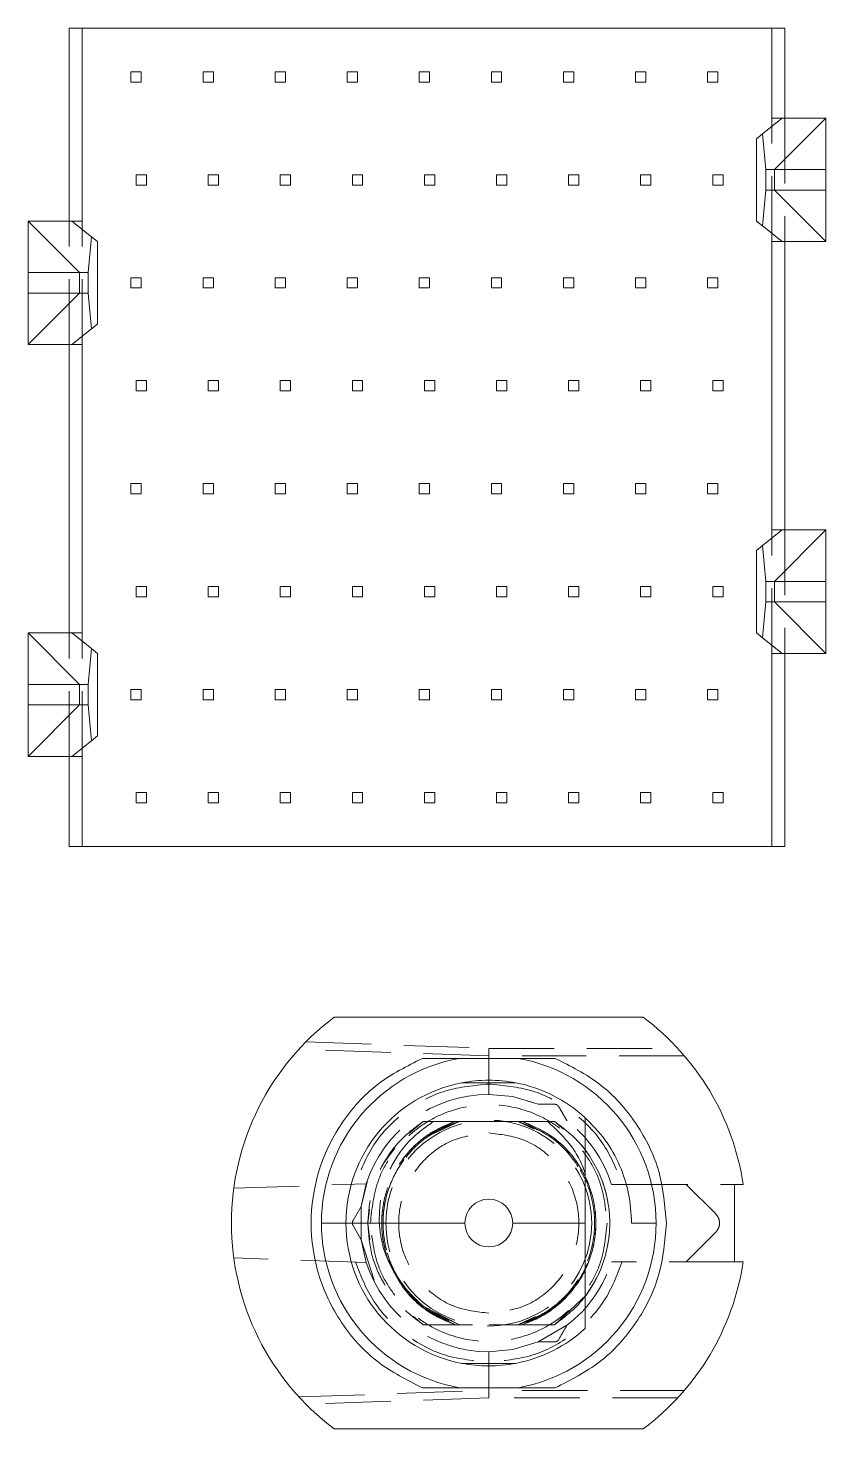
# Model space of a CAD drawing. Header units: millimetres. Extents: x -17 to 589, y 5 to 415.
# Drawn here: x 441.21 to 456.71, y 185.38 to 212.59 of the extents above; entities that cross this region are included whole.
import ezdxf

# ---------------------------------------------------------------- set-up
doc = ezdxf.new("R2010")
doc.units = ezdxf.units.MM
doc.linetypes.add('HIDDEN', pattern=[1.905, 1.27, -0.635])

msp = doc.modelspace()

# ---------------------------------------------------------------- linework, layer by layer
at = {"color": 7, "linetype": 'Continuous', "lineweight": 15}
for p, q in [((442.0069, 212.5939), (442.0069, 208.8439)), ((442.2569, 212.5939), (442.0069, 212.5939)), ((442.2569, 212.5939), (442.2569, 208.8439)), ((455.6569, 212.5939), (442.2569, 212.5939)), ((455.6569, 210.8439), (455.6569, 212.5939)), ((455.9069, 212.5939), (455.6569, 212.5939)), ((455.9069, 212.5939), (455.9069, 210.8439)), ((455.8569, 210.8439), (455.4761, 210.5392)), ((455.6569, 210.8439), (455.8569, 210.8439)), ((456.7069, 210.8439), (455.7069, 209.8439)), ((455.8569, 210.8439), (456.7069, 210.8439)), ((456.7069, 210.8439), (456.7069, 209.8439)), ((455.3569, 210.4439), (455.4761, 210.5392)), ((455.3569, 208.8439), (455.3569, 210.4439)), ((455.4761, 210.5392), (455.5369, 209.8439)), ((455.5369, 209.8439), (455.5369, 209.4439)), ((455.7069, 209.8439), (455.5369, 209.8439)), ((455.7069, 209.4439), (455.7069, 209.8439)), ((456.7069, 209.8439), (455.7069, 209.8439)), ((456.7069, 209.8439), (456.7069, 209.4439)), ((455.5369, 209.4439), (455.4761, 208.7486)), ((455.5369, 209.4439), (455.7069, 209.4439)), ((455.7069, 209.4439), (456.7069, 208.4439)), ((455.7069, 209.4439), (456.7069, 209.4439)), ((456.7069, 209.4439), (456.7069, 208.4439)), ((442.2069, 207.8439), (441.2069, 208.8439)), ((441.2069, 207.8439), (441.2069, 208.8439)), ((441.2069, 208.8439), (442.0569, 208.8439)), ((442.4378, 208.5392), (442.0569, 208.8439)), ((442.0569, 208.8439), (442.2569, 208.8439)), ((455.4761, 208.7486), (455.3569, 208.8439)), ((455.4761, 208.7486), (455.8569, 208.4439)), ((442.3769, 207.8439), (442.4378, 208.5392)), ((442.4378, 208.5392), (442.5569, 208.4439)), ((442.5569, 208.4439), (442.5569, 206.8439)), ((455.6569, 202.8439), (455.6569, 208.4439)), ((455.8569, 208.4439), (455.6569, 208.4439)), ((456.7069, 208.4439), (455.8569, 208.4439)), ((455.9069, 208.4439), (455.9069, 202.8439)), ((441.2069, 207.4439), (441.2069, 207.8439)), ((442.2069, 207.8439), (441.2069, 207.8439)), ((442.2069, 207.8439), (442.2069, 207.4439)), ((442.3769, 207.8439), (442.2069, 207.8439)), ((442.3769, 207.4439), (442.3769, 207.8439)), ((441.2069, 206.4439), (441.2069, 207.4439)), ((441.2069, 206.4439), (442.2069, 207.4439)), ((441.2069, 207.4439), (442.2069, 207.4439)), ((442.2069, 207.4439), (442.3769, 207.4439)), ((442.4378, 206.7486), (442.3769, 207.4439)), ((442.5569, 206.8439), (442.4378, 206.7486)), ((442.4378, 206.7486), (442.0569, 206.4439)), ((442.0569, 206.4439), (441.2069, 206.4439)), ((442.0069, 200.8439), (442.0069, 206.4439)), ((442.2569, 206.4439), (442.0569, 206.4439)), ((442.2569, 206.4439), (442.2569, 200.8439)), ((455.8569, 202.8439), (455.4761, 202.5392)), ((455.6569, 202.8439), (455.8569, 202.8439)), ((456.7069, 202.8439), (455.7069, 201.8439)), ((455.8569, 202.8439), (456.7069, 202.8439)), ((456.7069, 202.8439), (456.7069, 201.8439)), ((455.3569, 202.4439), (455.4761, 202.5392)), ((455.4761, 202.5392), (455.5369, 201.8439)), ((455.3569, 200.8439), (455.3569, 202.4439)), ((455.5369, 201.8439), (455.5369, 201.4439)), ((455.7069, 201.8439), (455.5369, 201.8439)), ((455.7069, 201.4439), (455.7069, 201.8439)), ((456.7069, 201.8439), (455.7069, 201.8439)), ((456.7069, 201.8439), (456.7069, 201.4439)), ((455.5369, 201.4439), (455.4761, 200.7486)), ((455.5369, 201.4439), (455.7069, 201.4439)), ((455.7069, 201.4439), (456.7069, 201.4439)), ((455.7069, 201.4439), (456.7069, 200.4439)), ((456.7069, 201.4439), (456.7069, 200.4439)), ((441.2069, 200.8439), (442.0569, 200.8439)), ((442.2069, 199.8439), (441.2069, 200.8439)), ((441.2069, 199.8439), (441.2069, 200.8439)), ((442.0569, 200.8439), (442.4378, 200.5392)), ((442.0569, 200.8439), (442.2569, 200.8439)), ((455.4761, 200.7486), (455.3569, 200.8439)), ((455.8569, 200.4439), (455.4761, 200.7486)), ((442.3769, 199.8439), (442.4378, 200.5392)), ((442.4378, 200.5392), (442.5569, 200.4439)), ((442.5569, 200.4439), (442.5569, 198.8439)), ((455.6569, 196.6939), (455.6569, 200.4439)), ((455.8569, 200.4439), (455.6569, 200.4439)), ((456.7069, 200.4439), (455.8569, 200.4439)), ((455.9069, 200.4439), (455.9069, 196.6939)), ((441.2069, 199.4439), (441.2069, 199.8439)), ((442.2069, 199.8439), (441.2069, 199.8439)), ((442.3769, 199.8439), (442.2069, 199.8439)), ((442.2069, 199.8439), (442.2069, 199.4439)), ((442.3769, 199.4439), (442.3769, 199.8439)), ((441.2069, 198.4439), (442.2069, 199.4439)), ((441.2069, 199.4439), (442.2069, 199.4439)), ((441.2069, 198.4439), (441.2069, 199.4439)), ((442.2069, 199.4439), (442.3769, 199.4439)), ((442.4378, 198.7486), (442.3769, 199.4439)), ((442.0569, 198.4439), (442.4378, 198.7486)), ((442.5569, 198.8439), (442.4378, 198.7486)), ((442.0569, 198.4439), (441.2069, 198.4439)), ((442.0069, 196.6939), (442.0069, 198.4439)), ((442.2569, 198.4439), (442.0569, 198.4439)), ((442.2569, 198.4439), (442.2569, 196.6939)), ((442.0069, 196.6939), (442.2569, 196.6939)), ((442.2569, 196.6939), (455.6569, 196.6939)), ((455.9069, 196.6939), (455.6569, 196.6939)), ((453.1569, 193.3789), (447.1569, 193.3789)), ((455.1004, 190.1289), (454.9319, 190.1289)), ((454.9319, 188.6289), (454.9319, 190.1289)), ((447.3819, 189.3789), (446.9069, 189.3789)), ((447.3819, 189.3789), (449.6922, 189.3789)), ((450.6217, 189.3789), (452.0319, 189.3789)), ((453.4069, 189.3789), (452.9319, 189.3789)), ((455.1004, 188.6289), (454.9319, 188.6289)), ((447.1569, 185.3789), (453.1569, 185.3789))]:
    msp.add_line(p, q, dxfattribs=at)
at = {"color": 7, "linetype": 'HIDDEN', "lineweight": 0}
for p, q in [((443.2069, 211.7439), (443.4069, 211.7439)), ((443.2069, 211.7439), (443.2069, 211.5439)), ((443.4069, 211.7439), (443.4069, 211.5439)), ((444.6069, 211.7439), (444.8069, 211.7439)), ((444.6069, 211.7439), (444.6069, 211.5439)), ((444.8069, 211.7439), (444.8069, 211.5439)), ((446.0069, 211.7439), (446.2069, 211.7439)), ((446.0069, 211.7439), (446.0069, 211.5439)), ((446.2069, 211.7439), (446.2069, 211.5439)), ((447.4069, 211.7439), (447.6069, 211.7439)), ((447.4069, 211.7439), (447.4069, 211.5439)), ((447.6069, 211.7439), (447.6069, 211.5439)), ((448.8069, 211.7439), (449.0069, 211.7439)), ((448.8069, 211.7439), (448.8069, 211.5439)), ((449.0069, 211.7439), (449.0069, 211.5439)), ((450.2069, 211.7439), (450.4069, 211.7439)), ((450.2069, 211.7439), (450.2069, 211.5439)), ((450.4069, 211.7439), (450.4069, 211.5439)), ((451.6069, 211.7439), (451.8069, 211.7439)), ((451.6069, 211.7439), (451.6069, 211.5439)), ((451.8069, 211.7439), (451.8069, 211.5439)), ((453.0069, 211.7439), (453.2069, 211.7439)), ((453.0069, 211.7439), (453.0069, 211.5439)), ((453.2069, 211.7439), (453.2069, 211.5439)), ((454.4069, 211.7439), (454.6069, 211.7439)), ((454.4069, 211.7439), (454.4069, 211.5439)), ((454.6069, 211.7439), (454.6069, 211.5439)), ((443.4069, 211.5439), (443.2069, 211.5439)), ((444.8069, 211.5439), (444.6069, 211.5439)), ((446.2069, 211.5439), (446.0069, 211.5439)), ((447.6069, 211.5439), (447.4069, 211.5439)), ((449.0069, 211.5439), (448.8069, 211.5439)), ((450.4069, 211.5439), (450.2069, 211.5439)), ((451.8069, 211.5439), (451.6069, 211.5439)), ((453.2069, 211.5439), (453.0069, 211.5439)), ((454.6069, 211.5439), (454.4069, 211.5439)), ((455.6569, 208.4439), (455.6569, 210.8439)), ((455.9069, 210.8439), (455.9069, 208.4439)), ((443.3069, 209.5439), (443.3069, 209.7439)), ((443.3069, 209.7439), (443.5069, 209.7439)), ((443.5069, 209.7439), (443.5069, 209.5439)), ((444.7069, 209.5439), (444.7069, 209.7439)), ((444.7069, 209.7439), (444.9069, 209.7439)), ((444.9069, 209.7439), (444.9069, 209.5439)), ((446.1069, 209.7439), (446.3069, 209.7439)), ((446.1069, 209.5439), (446.1069, 209.7439)), ((446.3069, 209.7439), (446.3069, 209.5439)), ((447.5069, 209.7439), (447.7069, 209.7439)), ((447.5069, 209.5439), (447.5069, 209.7439)), ((447.7069, 209.7439), (447.7069, 209.5439)), ((448.9069, 209.7439), (449.1069, 209.7439)), ((448.9069, 209.5439), (448.9069, 209.7439)), ((449.1069, 209.7439), (449.1069, 209.5439)), ((450.3069, 209.7439), (450.5069, 209.7439)), ((450.3069, 209.5439), (450.3069, 209.7439)), ((450.5069, 209.7439), (450.5069, 209.5439)), ((451.7069, 209.7439), (451.9069, 209.7439)), ((451.7069, 209.5439), (451.7069, 209.7439)), ((451.9069, 209.7439), (451.9069, 209.5439)), ((453.1069, 209.5439), (453.1069, 209.7439)), ((453.1069, 209.7439), (453.3069, 209.7439)), ((453.3069, 209.7439), (453.3069, 209.5439)), ((454.5069, 209.5439), (454.5069, 209.7439)), ((454.5069, 209.7439), (454.7069, 209.7439)), ((454.7069, 209.7439), (454.7069, 209.5439)), ((443.3069, 209.5439), (443.5069, 209.5439)), ((444.7069, 209.5439), (444.9069, 209.5439)), ((446.1069, 209.5439), (446.3069, 209.5439)), ((447.5069, 209.5439), (447.7069, 209.5439)), ((448.9069, 209.5439), (449.1069, 209.5439)), ((450.3069, 209.5439), (450.5069, 209.5439)), ((451.7069, 209.5439), (451.9069, 209.5439)), ((453.1069, 209.5439), (453.3069, 209.5439)), ((454.5069, 209.5439), (454.7069, 209.5439)), ((442.0069, 206.4439), (442.0069, 208.8439)), ((442.2569, 206.4439), (442.2569, 208.8439)), ((443.2069, 207.7439), (443.4069, 207.7439)), ((443.2069, 207.7439), (443.2069, 207.5439)), ((443.4069, 207.7439), (443.4069, 207.5439)), ((444.6069, 207.7439), (444.6069, 207.5439)), ((444.6069, 207.7439), (444.8069, 207.7439)), ((444.8069, 207.7439), (444.8069, 207.5439)), ((446.0069, 207.7439), (446.0069, 207.5439)), ((446.0069, 207.7439), (446.2069, 207.7439)), ((446.2069, 207.7439), (446.2069, 207.5439)), ((447.4069, 207.7439), (447.6069, 207.7439)), ((447.4069, 207.7439), (447.4069, 207.5439)), ((447.6069, 207.7439), (447.6069, 207.5439)), ((448.8069, 207.7439), (448.8069, 207.5439)), ((448.8069, 207.7439), (449.0069, 207.7439)), ((449.0069, 207.7439), (449.0069, 207.5439)), ((450.2069, 207.7439), (450.2069, 207.5439)), ((450.2069, 207.7439), (450.4069, 207.7439)), ((450.4069, 207.7439), (450.4069, 207.5439)), ((451.6069, 207.7439), (451.6069, 207.5439)), ((451.6069, 207.7439), (451.8069, 207.7439)), ((451.8069, 207.7439), (451.8069, 207.5439)), ((453.0069, 207.7439), (453.2069, 207.7439)), ((453.0069, 207.7439), (453.0069, 207.5439)), ((453.2069, 207.7439), (453.2069, 207.5439)), ((454.4069, 207.7439), (454.6069, 207.7439)), ((454.4069, 207.7439), (454.4069, 207.5439)), ((454.6069, 207.7439), (454.6069, 207.5439)), ((443.4069, 207.5439), (443.2069, 207.5439)), ((444.8069, 207.5439), (444.6069, 207.5439)), ((446.2069, 207.5439), (446.0069, 207.5439)), ((447.6069, 207.5439), (447.4069, 207.5439)), ((449.0069, 207.5439), (448.8069, 207.5439)), ((450.4069, 207.5439), (450.2069, 207.5439)), ((451.8069, 207.5439), (451.6069, 207.5439)), ((453.2069, 207.5439), (453.0069, 207.5439)), ((454.6069, 207.5439), (454.4069, 207.5439)), ((443.3069, 205.5439), (443.3069, 205.7439)), ((443.3069, 205.7439), (443.5069, 205.7439)), ((443.3069, 205.5439), (443.5069, 205.5439)), ((443.5069, 205.7439), (443.5069, 205.5439)), ((444.7069, 205.5439), (444.7069, 205.7439)), ((444.7069, 205.7439), (444.9069, 205.7439)), ((444.7069, 205.5439), (444.9069, 205.5439)), ((444.9069, 205.7439), (444.9069, 205.5439)), ((446.1069, 205.5439), (446.1069, 205.7439)), ((446.1069, 205.7439), (446.3069, 205.7439)), ((446.1069, 205.5439), (446.3069, 205.5439)), ((446.3069, 205.7439), (446.3069, 205.5439)), ((447.5069, 205.5439), (447.5069, 205.7439)), ((447.5069, 205.7439), (447.7069, 205.7439)), ((447.5069, 205.5439), (447.7069, 205.5439)), ((447.7069, 205.7439), (447.7069, 205.5439)), ((448.9069, 205.5439), (448.9069, 205.7439)), ((448.9069, 205.7439), (449.1069, 205.7439)), ((448.9069, 205.5439), (449.1069, 205.5439)), ((449.1069, 205.7439), (449.1069, 205.5439)), ((450.3069, 205.7439), (450.5069, 205.7439)), ((450.3069, 205.5439), (450.3069, 205.7439)), ((450.3069, 205.5439), (450.5069, 205.5439)), ((450.5069, 205.7439), (450.5069, 205.5439)), ((451.7069, 205.7439), (451.9069, 205.7439)), ((451.7069, 205.5439), (451.7069, 205.7439)), ((451.7069, 205.5439), (451.9069, 205.5439)), ((451.9069, 205.7439), (451.9069, 205.5439)), ((453.1069, 205.7439), (453.3069, 205.7439)), ((453.1069, 205.5439), (453.1069, 205.7439)), ((453.1069, 205.5439), (453.3069, 205.5439)), ((453.3069, 205.7439), (453.3069, 205.5439)), ((454.5069, 205.5439), (454.5069, 205.7439)), ((454.5069, 205.7439), (454.7069, 205.7439)), ((454.5069, 205.5439), (454.7069, 205.5439)), ((454.7069, 205.7439), (454.7069, 205.5439)), ((443.2069, 203.7439), (443.4069, 203.7439)), ((443.2069, 203.7439), (443.2069, 203.5439)), ((443.4069, 203.7439), (443.4069, 203.5439)), ((444.6069, 203.7439), (444.8069, 203.7439)), ((444.6069, 203.7439), (444.6069, 203.5439)), ((444.8069, 203.7439), (444.8069, 203.5439)), ((446.0069, 203.7439), (446.2069, 203.7439)), ((446.0069, 203.7439), (446.0069, 203.5439)), ((446.2069, 203.7439), (446.2069, 203.5439)), ((447.4069, 203.7439), (447.4069, 203.5439)), ((447.4069, 203.7439), (447.6069, 203.7439)), ((447.6069, 203.7439), (447.6069, 203.5439)), ((448.8069, 203.7439), (448.8069, 203.5439)), ((448.8069, 203.7439), (449.0069, 203.7439)), ((449.0069, 203.7439), (449.0069, 203.5439)), ((450.2069, 203.7439), (450.2069, 203.5439)), ((450.2069, 203.7439), (450.4069, 203.7439)), ((450.4069, 203.7439), (450.4069, 203.5439)), ((451.6069, 203.7439), (451.8069, 203.7439)), ((451.6069, 203.7439), (451.6069, 203.5439)), ((451.8069, 203.7439), (451.8069, 203.5439)), ((453.0069, 203.7439), (453.0069, 203.5439)), ((453.0069, 203.7439), (453.2069, 203.7439)), ((453.2069, 203.7439), (453.2069, 203.5439)), ((454.4069, 203.7439), (454.4069, 203.5439)), ((454.4069, 203.7439), (454.6069, 203.7439)), ((454.6069, 203.7439), (454.6069, 203.5439)), ((443.4069, 203.5439), (443.2069, 203.5439)), ((444.8069, 203.5439), (444.6069, 203.5439)), ((446.2069, 203.5439), (446.0069, 203.5439)), ((447.6069, 203.5439), (447.4069, 203.5439)), ((449.0069, 203.5439), (448.8069, 203.5439)), ((450.4069, 203.5439), (450.2069, 203.5439)), ((451.8069, 203.5439), (451.6069, 203.5439)), ((453.2069, 203.5439), (453.0069, 203.5439)), ((454.6069, 203.5439), (454.4069, 203.5439)), ((455.6569, 200.4439), (455.6569, 202.8439)), ((455.9069, 202.8439), (455.9069, 200.4439)), ((443.3069, 201.5439), (443.3069, 201.7439)), ((443.3069, 201.7439), (443.5069, 201.7439)), ((443.5069, 201.7439), (443.5069, 201.5439)), ((444.7069, 201.5439), (444.7069, 201.7439)), ((444.7069, 201.7439), (444.9069, 201.7439)), ((444.9069, 201.7439), (444.9069, 201.5439)), ((446.1069, 201.7439), (446.3069, 201.7439)), ((446.1069, 201.5439), (446.1069, 201.7439)), ((446.3069, 201.7439), (446.3069, 201.5439)), ((447.5069, 201.7439), (447.7069, 201.7439)), ((447.5069, 201.5439), (447.5069, 201.7439)), ((447.7069, 201.7439), (447.7069, 201.5439)), ((448.9069, 201.5439), (448.9069, 201.7439)), ((448.9069, 201.7439), (449.1069, 201.7439)), ((449.1069, 201.7439), (449.1069, 201.5439)), ((450.3069, 201.7439), (450.5069, 201.7439)), ((450.3069, 201.5439), (450.3069, 201.7439)), ((450.5069, 201.7439), (450.5069, 201.5439)), ((451.7069, 201.7439), (451.9069, 201.7439)), ((451.7069, 201.5439), (451.7069, 201.7439)), ((451.9069, 201.7439), (451.9069, 201.5439)), ((453.1069, 201.7439), (453.3069, 201.7439)), ((453.1069, 201.5439), (453.1069, 201.7439)), ((453.3069, 201.7439), (453.3069, 201.5439)), ((454.5069, 201.7439), (454.7069, 201.7439)), ((454.5069, 201.5439), (454.5069, 201.7439)), ((454.7069, 201.7439), (454.7069, 201.5439)), ((443.3069, 201.5439), (443.5069, 201.5439)), ((444.7069, 201.5439), (444.9069, 201.5439)), ((446.1069, 201.5439), (446.3069, 201.5439)), ((447.5069, 201.5439), (447.7069, 201.5439)), ((448.9069, 201.5439), (449.1069, 201.5439)), ((450.3069, 201.5439), (450.5069, 201.5439)), ((451.7069, 201.5439), (451.9069, 201.5439)), ((453.1069, 201.5439), (453.3069, 201.5439)), ((454.5069, 201.5439), (454.7069, 201.5439)), ((442.0069, 198.4439), (442.0069, 200.8439)), ((442.2569, 198.4439), (442.2569, 200.8439)), ((443.2069, 199.7439), (443.2069, 199.5439)), ((443.2069, 199.7439), (443.4069, 199.7439)), ((443.4069, 199.5439), (443.2069, 199.5439)), ((443.4069, 199.7439), (443.4069, 199.5439)), ((444.6069, 199.7439), (444.8069, 199.7439)), ((444.6069, 199.7439), (444.6069, 199.5439)), ((444.8069, 199.5439), (444.6069, 199.5439)), ((444.8069, 199.7439), (444.8069, 199.5439)), ((446.0069, 199.7439), (446.2069, 199.7439)), ((446.0069, 199.7439), (446.0069, 199.5439)), ((446.2069, 199.5439), (446.0069, 199.5439)), ((446.2069, 199.7439), (446.2069, 199.5439)), ((447.4069, 199.7439), (447.6069, 199.7439)), ((447.4069, 199.7439), (447.4069, 199.5439)), ((447.6069, 199.5439), (447.4069, 199.5439)), ((447.6069, 199.7439), (447.6069, 199.5439)), ((448.8069, 199.7439), (449.0069, 199.7439)), ((448.8069, 199.7439), (448.8069, 199.5439)), ((449.0069, 199.5439), (448.8069, 199.5439)), ((449.0069, 199.7439), (449.0069, 199.5439)), ((450.2069, 199.7439), (450.4069, 199.7439)), ((450.2069, 199.7439), (450.2069, 199.5439)), ((450.4069, 199.5439), (450.2069, 199.5439)), ((450.4069, 199.7439), (450.4069, 199.5439)), ((451.6069, 199.7439), (451.8069, 199.7439)), ((451.6069, 199.7439), (451.6069, 199.5439)), ((451.8069, 199.5439), (451.6069, 199.5439)), ((451.8069, 199.7439), (451.8069, 199.5439)), ((453.0069, 199.7439), (453.2069, 199.7439)), ((453.0069, 199.7439), (453.0069, 199.5439)), ((453.2069, 199.5439), (453.0069, 199.5439)), ((453.2069, 199.7439), (453.2069, 199.5439)), ((454.4069, 199.7439), (454.6069, 199.7439)), ((454.4069, 199.7439), (454.4069, 199.5439)), ((454.6069, 199.5439), (454.4069, 199.5439)), ((454.6069, 199.7439), (454.6069, 199.5439)), ((443.3069, 197.7439), (443.5069, 197.7439)), ((443.3069, 197.5439), (443.3069, 197.7439)), ((443.5069, 197.7439), (443.5069, 197.5439)), ((444.7069, 197.7439), (444.9069, 197.7439)), ((444.7069, 197.5439), (444.7069, 197.7439)), ((444.9069, 197.7439), (444.9069, 197.5439)), ((446.1069, 197.7439), (446.3069, 197.7439)), ((446.1069, 197.5439), (446.1069, 197.7439)), ((446.3069, 197.7439), (446.3069, 197.5439)), ((447.5069, 197.7439), (447.7069, 197.7439)), ((447.5069, 197.5439), (447.5069, 197.7439)), ((447.7069, 197.7439), (447.7069, 197.5439)), ((448.9069, 197.7439), (449.1069, 197.7439)), ((448.9069, 197.5439), (448.9069, 197.7439)), ((449.1069, 197.7439), (449.1069, 197.5439)), ((450.3069, 197.7439), (450.5069, 197.7439)), ((450.3069, 197.5439), (450.3069, 197.7439)), ((450.5069, 197.7439), (450.5069, 197.5439)), ((451.7069, 197.7439), (451.9069, 197.7439)), ((451.7069, 197.5439), (451.7069, 197.7439)), ((451.9069, 197.7439), (451.9069, 197.5439)), ((453.1069, 197.5439), (453.1069, 197.7439)), ((453.1069, 197.7439), (453.3069, 197.7439)), ((453.3069, 197.7439), (453.3069, 197.5439)), ((454.5069, 197.7439), (454.7069, 197.7439)), ((454.5069, 197.5439), (454.5069, 197.7439)), ((454.7069, 197.7439), (454.7069, 197.5439)), ((443.3069, 197.5439), (443.5069, 197.5439)), ((444.7069, 197.5439), (444.9069, 197.5439)), ((446.1069, 197.5439), (446.3069, 197.5439)), ((447.5069, 197.5439), (447.7069, 197.5439)), ((448.9069, 197.5439), (449.1069, 197.5439)), ((450.3069, 197.5439), (450.5069, 197.5439)), ((451.7069, 197.5439), (451.9069, 197.5439)), ((453.1069, 197.5439), (453.3069, 197.5439)), ((454.5069, 197.5439), (454.7069, 197.5439)), ((450.1569, 192.6289), (446.4712, 192.7576)), ((446.6044, 192.8974), (450.1569, 192.7733)), ((450.1569, 192.6289), (450.1569, 192.7732)), ((450.1569, 192.7732), (453.8282, 192.7732)), ((450.1569, 192.6289), (450.1569, 192.0789)), ((453.9566, 192.6289), (450.8072, 192.6289)), ((450.1569, 191.8789), (450.1569, 192.0789)), ((451.1168, 191.6873), (450.9146, 191.7453)), ((451.1168, 191.6873), (451.4319, 191.6873)), ((448.8834, 191.3539), (448.6099, 191.1247)), ((449.506, 191.3539), (448.8834, 191.3539)), ((449.506, 191.3539), (448.9937, 191.0905)), ((449.0344, 191.0915), (449.5909, 191.3539)), ((449.5909, 191.3539), (449.0344, 191.0915)), ((449.0344, 191.0915), (449.5909, 191.3538)), ((449.5909, 191.3538), (449.0344, 191.0915)), ((449.8417, 191.3539), (449.0843, 191.3539)), ((449.0843, 191.3539), (449.506, 191.3539)), ((450.4722, 191.3539), (449.8417, 191.3539)), ((451.4305, 191.3539), (450.4722, 191.3539)), ((450.7229, 191.3539), (451.0402, 191.2043)), ((451.0359, 191.2064), (450.7229, 191.3539)), ((451.1578, 191.3539), (450.8078, 191.3539)), ((450.8078, 191.3539), (451.1578, 191.3539)), ((451.1227, 191.192), (450.8078, 191.3539)), ((451.6087, 191.2045), (451.4305, 191.3539)), ((448.3324, 190.8355), (448.1218, 190.5539)), ((445.2027, 190.0539), (447.7768, 190.1438)), ((447.797, 190.1797), (447.6779, 189.7018)), ((447.6779, 189.7018), (447.7768, 190.1438)), ((452.7507, 190.1289), (454.9319, 190.1289)), ((453.9918, 190.1289), (454.565, 189.5557)), ((447.5203, 189.4289), (447.6779, 189.7018)), ((447.6779, 189.7018), (447.6779, 189.056)), ((447.8402, 189.6438), (447.8069, 189.3789)), ((447.6779, 189.056), (447.5203, 189.3289)), ((447.8069, 189.3789), (447.8475, 189.0552)), ((447.8069, 189.3789), (447.8458, 189.0686)), ((454.565, 189.2021), (453.9918, 188.6289)), ((447.7768, 188.614), (447.6779, 189.056)), ((447.6779, 189.056), (447.9296, 188.2691)), ((447.7768, 188.614), (445.2027, 188.7039)), ((454.9319, 188.6289), (452.7507, 188.6289)), ((452.0461, 187.9813), (451.4305, 187.4039)), ((448.686, 187.5693), (448.8834, 187.4039)), ((448.7441, 187.5206), (448.8834, 187.4039)), ((449.5909, 187.4039), (448.8854, 187.7651)), ((448.992, 187.6682), (449.506, 187.4039)), ((449.506, 187.4039), (448.992, 187.6682)), ((449.5909, 187.4039), (449.0588, 187.6548)), ((449.0588, 187.6548), (449.5909, 187.4039)), ((449.5909, 187.4039), (449.0589, 187.6548)), ((449.0589, 187.6548), (449.5909, 187.4039)), ((449.0591, 187.6337), (449.506, 187.4039)), ((449.506, 187.4039), (449.0591, 187.6337)), ((449.5909, 187.4039), (449.121, 187.6255)), ((449.1211, 187.6254), (449.5909, 187.4039)), ((451.0619, 187.5637), (450.7229, 187.4039)), ((450.7229, 187.4039), (451.0619, 187.5637)), ((451.3796, 187.6979), (450.8078, 187.4039)), ((451.3795, 187.6978), (450.8078, 187.4039)), ((450.8078, 187.4039), (451.0489, 187.5278)), ((451.4305, 187.4039), (451.6665, 187.6017)), ((449.156, 187.4039), (448.8834, 187.4039)), ((448.8834, 187.4039), (449.506, 187.4039)), ((449.5909, 187.4039), (449.8417, 187.4039)), ((450.1569, 187.4039), (450.425, 187.4039)), ((450.2385, 187.4039), (450.4722, 187.4039)), ((450.4722, 187.4039), (450.7229, 187.4039)), ((451.4305, 187.4039), (450.8078, 187.4039)), ((451.1168, 187.0705), (451.6761, 187.3934)), ((451.4305, 187.4039), (451.1578, 187.4039)), ((451.6761, 187.3934), (451.5185, 187.1205)), ((450.1569, 186.6789), (450.1569, 186.8789)), ((449.6325, 186.6539), (449.6325, 186.6539)), ((450.1569, 186.6789), (450.1569, 186.1289)), ((446.4712, 186.0002), (450.1569, 186.1289)), ((450.1569, 185.9845), (446.6044, 185.8604)), ((450.1569, 186.1289), (450.1569, 185.9845)), ((453.8282, 185.9846), (450.1569, 185.9846)), ((450.8072, 186.1289), (453.9566, 186.1289))]:
    msp.add_line(p, q, dxfattribs=at)
at = {"color": 7, "linetype": 'HIDDEN', "lineweight": 0, "flags": 128}
for points in [[(450.1569, 191.8789), (450.6226, 191.8352), (451.1168, 191.6873)], [(448.8834, 191.3539), (448.8834, 191.3539)], [(448.8834, 191.3539), (448.8834, 191.3539)], [(448.8834, 191.3539), (448.8834, 191.3539)], [(448.8834, 191.3539), (448.8834, 191.3539)], [(448.8834, 191.3539), (448.8834, 191.3539)], [(448.8834, 191.3539), (448.8834, 191.3539)], [(448.8834, 191.3539), (448.8834, 191.3539)], [(449.8417, 191.3539), (449.8417, 191.3539)], [(450.4722, 191.3539), (450.4722, 191.3539)], [(451.4305, 191.3539), (451.4305, 191.3539)], [(451.4305, 191.3539), (451.4305, 191.3539)], [(451.4305, 191.3539), (451.4305, 191.3539)], [(451.4305, 191.3539), (451.4305, 191.3539)], [(451.4305, 191.3539), (451.4305, 191.3539)], [(451.4305, 191.3539), (451.4305, 191.3539)], [(451.4305, 191.3539), (451.4305, 191.3539)], [(451.4305, 191.3539), (451.4305, 191.3539)], [(449.1297, 191.1581), (449.1297, 191.1581)], [(448.3777, 190.4061), (448.3777, 190.4061)], [(452.0862, 190.155), (452.0899, 190.1264), (452.09, 190.1175), (452.0898, 190.1162), (452.0894, 190.1153), (452.0893, 190.1152), (452.0892, 190.1151), (452.0892, 190.1151), (452.0891, 190.1151), (452.0891, 190.1151), (452.0891, 190.1151), (452.0891, 190.1151), (452.0892, 190.1151), (452.0894, 190.1151), (452.0895, 190.1151), (452.0895, 190.1151), (452.0895, 190.1151), (452.0895, 190.1151), (452.0895, 190.1151), (452.0894, 190.1151), (452.0892, 190.115), (452.089, 190.115), (452.0889, 190.1149), (452.0889, 190.1149), (452.0889, 190.1149), (452.0888, 190.1149), (452.0888, 190.1149), (452.0888, 190.1149), (452.0885, 190.1149), (452.0881, 190.115), (452.0875, 190.1154), (452.0849, 190.1183), (452.0207, 190.2478), (451.9335, 190.4108)], [(448.8834, 187.4039), (448.8834, 187.4039)], [(449.5909, 187.4039), (449.5909, 187.4039)], [(449.5909, 187.4039), (449.5909, 187.4039)], [(449.5909, 187.4039), (449.5909, 187.4039)], [(449.5909, 187.4039), (449.5909, 187.4039)], [(449.5909, 187.4039), (449.5909, 187.4039)], [(449.5909, 187.4039), (449.5909, 187.4039)], [(449.5909, 187.4039), (449.5909, 187.4039)], [(449.5909, 187.4039), (449.5909, 187.4039)], [(450.7229, 187.4039), (450.7229, 187.4039)], [(450.7229, 187.4039), (450.7229, 187.4039)], [(450.7229, 187.4039), (450.7229, 187.4039)], [(450.7229, 187.4039), (450.7229, 187.4039)], [(450.7229, 187.4039), (450.7229, 187.4039)], [(451.4305, 187.4039), (451.4305, 187.4039)], [(451.1168, 187.0705), (450.6226, 186.9226), (450.1485, 186.8789)]]:
    msp.add_lwpolyline(points, dxfattribs=at)
at = {"color": 7, "linetype": 'HIDDEN', "lineweight": 0}
msp.add_circle((450.1569, 189.3789), 2, dxfattribs=at)
at = {"color": 7, "linetype": 'Continuous', "lineweight": 15}
for radius, start, end in [(5, 126.8699, 233.1301), (5, 8.62693, 53.1301), (3.25, 100.06327, 180), (3.25, 0, 79.93673), (2.775, 79.10668, 100.89376), (2.775, 100.89295, 180), (2.775, 47.49336, 79.10705), (0.4648, 0, 180), (3.25, 180, 259.93673), (2.775, 180, 259.10705), (0.4648, 180, 0), (3.25, 280.06327, 0), (5, 306.8699, 351.37307), (2.775, 280.89324, 312.50663), (2.775, 259.10676, 280.89295)]:
    msp.add_arc((450.1569, 189.3789), radius, start, end, dxfattribs=at)
at = {"color": 7, "linetype": 'HIDDEN', "lineweight": 0}
for radius, start, end in [(2.5, 90, 162.18431), (2.35, 323.50581, 57.18508), (2.5, 17.4576, 52.57976), (2.5, 197.81569, 270), (2.5, 307.42024, 342.5424)]:
    msp.add_arc((450.1569, 189.3789), radius, start, end, dxfattribs=at)
at = {"color": 7, "linetype": 'Continuous', "lineweight": 15}
for points, knots in [([(448.8675, 186.1789), (448.5685, 186.3298), (447.9568, 186.6386), (447.2548, 187.4219), (446.8063, 188.3616), (446.6584, 189.3789), (446.8063, 190.3962), (447.2548, 191.3359), (447.9568, 192.1192), (448.5685, 192.428), (448.8675, 192.5789)], [0, 0, 0, 0, 0.1222036, 0.25, 0.3777964, 0.5, 0.6222036, 0.75, 0.8777964, 1, 1, 1, 1]), ([(449.589, 192.5789), (449.5885, 192.5789), (449.5873, 192.5789), (449.5756, 192.5789), (449.5322, 192.5789), (449.3357, 192.5789), (449.1017, 192.5789), (448.9055, 192.5789), (448.8675, 192.5789)], [0, 0, 0, 0, 0.0169294, 0.0393005, 0.081695, 0.2361978, 0.8521567, 1, 1, 1, 1]), ([(450.7248, 192.5789), (450.5489, 192.5789), (450.1965, 192.5789), (449.8033, 192.5789), (449.6109, 192.5789), (449.589, 192.5789)], [0, 0, 0, 0, 0.46910025, 0.93961319, 1, 1, 1, 1]), ([(451.4463, 192.5789), (451.3118, 192.5789), (451.138, 192.5789), (450.9437, 192.5789), (450.8631, 192.5789), (450.8091, 192.5789), (450.7695, 192.5789), (450.7433, 192.5789), (450.7293, 192.5789), (450.7252, 192.5789), (450.7249, 192.5789), (450.7248, 192.5789)], [0, 0, 0, 0, 0.5219302, 0.6747067, 0.7796367, 0.8517307, 0.9016652, 0.9545658, 0.9758811, 0.9930943, 1, 1, 1, 1]), ([(451.4463, 192.5789), (451.746, 192.4277), (452.3592, 192.1184), (453.0572, 191.3335), (453.5228, 190.3918), (453.5793, 189.7074), (453.6069, 189.3729)], [0, 0, 0, 0, 0.2443904, 0.5, 0.7556096, 1, 1, 1, 1]), ([(450.6813, 192.1039), (450.3912, 192.1039), (450.0381, 192.1039), (449.694, 192.1039), (449.6325, 192.1039)], [0, 0, 0, 0, 0.82149699, 1, 1, 1, 1]), ([(452.0319, 189.3789), (452.0319, 189.5738), (452.0319, 190.0782), (452.0319, 190.76), (452.0319, 191.209), (452.0319, 191.4246)], [0, 0, 0, 0, 0.2465257, 0.6381396, 1, 1, 1, 1]), ([(452.9319, 189.3789), (452.9205, 189.5707), (452.8977, 189.9542), (452.7129, 190.5034), (452.4329, 191.0106), (452.1656, 191.2866), (452.0319, 191.4246)], [0, 0, 0, 0, 0.2500002, 0.5000003, 0.7500002, 1, 1, 1, 1]), ([(453.6069, 189.3729), (453.5783, 189.0394), (453.5197, 188.3571), (453.0535, 187.4194), (452.3566, 186.6378), (451.7452, 186.3296), (451.4463, 186.1789)], [0, 0, 0, 0, 0.2444238, 0.5, 0.7555762, 1, 1, 1, 1]), ([(452.0319, 187.3332), (452.0319, 187.7708), (452.0319, 188.3737), (452.0319, 189.1626), (452.0319, 189.3789)], [0, 0, 0, 0, 0.7257574, 1, 1, 1, 1]), ([(449.6325, 186.6539), (449.9226, 186.6539), (450.2757, 186.6539), (450.6199, 186.6539), (450.6813, 186.6539)], [0, 0, 0, 0, 0.8214863, 1, 1, 1, 1]), ([(449.589, 186.1789), (449.5885, 186.1789), (449.5873, 186.1789), (449.5756, 186.1789), (449.5322, 186.1789), (449.3357, 186.1789), (449.1017, 186.1789), (448.9055, 186.1789), (448.8675, 186.1789)], [0, 0, 0, 0, 0.01692941, 0.03930051, 0.08169503, 0.23619785, 0.85215674, 1, 1, 1, 1]), ([(450.7248, 186.1789), (450.5489, 186.1789), (450.1965, 186.1789), (449.8033, 186.1789), (449.6109, 186.1789), (449.589, 186.1789)], [0, 0, 0, 0, 0.4691002, 0.9396132, 1, 1, 1, 1]), ([(451.4463, 186.1789), (451.3118, 186.1789), (451.138, 186.1789), (450.9437, 186.1789), (450.8631, 186.1789), (450.8091, 186.1789), (450.7695, 186.1789), (450.7433, 186.1789), (450.7293, 186.1789), (450.7252, 186.1789), (450.7249, 186.1789), (450.7248, 186.1789)], [0, 0, 0, 0, 0.52193018, 0.67470674, 0.7796367, 0.85173069, 0.90166518, 0.95456581, 0.97588111, 0.99309434, 1, 1, 1, 1])]:
    msp.add_open_spline(points, degree=3, knots=knots, dxfattribs=at)
at = {"color": 7, "linetype": 'HIDDEN', "lineweight": 0}
for points, knots in [([(450.1569, 192.0789), (449.8749, 192.0532), (449.2958, 192.0005), (448.5112, 191.5746), (447.8822, 190.941), (447.6691, 190.3999), (447.5654, 190.1364)], [0, 0, 0, 0, 0.2434225, 0.5, 0.7565775, 1, 1, 1, 1]), ([(450.1569, 192.0789), (450.4395, 192.0531), (451.02, 192.0001), (451.806, 191.5724), (452.4353, 190.9361), (452.6474, 190.3932), (452.7507, 190.1289)], [0, 0, 0, 0, 0.2433924, 0.5, 0.7566076, 1, 1, 1, 1]), ([(447.8569, 189.3789), (447.8878, 189.6681), (447.9355, 190.1146), (448.2218, 190.6508), (448.519, 191.0162), (448.885, 191.3154), (449.421, 191.5927), (450.1569, 191.7347), (450.8927, 191.5927), (451.4287, 191.3155), (451.7946, 191.0164), (452.0919, 190.6509), (452.3783, 190.1148), (452.426, 189.6681), (452.4569, 189.3789)], [0, 0, 0, 0, 0.1197215, 0.1848235, 0.25, 0.315102, 0.3802785, 0.5, 0.6197215, 0.6848235, 0.75, 0.815102, 0.8802785, 1, 1, 1, 1]), ([(451.4319, 191.6873), (451.3499, 191.6873), (451.2415, 191.6873), (451.1451, 191.6873), (451.1204, 191.6873), (451.118, 191.6873), (451.1168, 191.6873)], [0, 0, 0, 0, 0.6386768, 0.8437391, 0.9249986, 1, 1, 1, 1]), ([(451.4319, 191.6873), (451.4406, 191.6866), (451.458, 191.6853), (451.4824, 191.6747), (451.5038, 191.6589), (451.5136, 191.6445), (451.5185, 191.6373)], [0, 0, 0, 0, 0.2508005, 0.5000001, 0.7491996, 1, 1, 1, 1]), ([(451.5185, 191.6373), (451.5144, 191.6438), (451.5089, 191.6526), (451.4954, 191.6648), (451.488, 191.6701), (451.4825, 191.6736), (451.4766, 191.6768), (451.4681, 191.6807), (451.4504, 191.6866), (451.4398, 191.687), (451.4319, 191.6873)], [0, 0, 0, 0, 0.3001484, 0.4066758, 0.452606, 0.4958734, 0.5400992, 0.5867242, 0.6945387, 1, 1, 1, 1]), ([(451.6761, 191.3644), (451.6755, 191.3654), (451.6743, 191.3675), (451.6619, 191.3889), (451.6318, 191.4411), (451.5815, 191.5282), (451.5406, 191.599), (451.5185, 191.6373)], [0, 0, 0, 0, 0.074114, 0.1549226, 0.3599105, 0.65372, 1, 1, 1, 1]), ([(449.0843, 191.3539), (448.9214, 191.2367), (448.5977, 191.0039), (448.2569, 190.5109), (448.0432, 189.9595), (448.0329, 189.5715), (448.0278, 189.3789)], [0, 0, 0, 0, 0.2550541, 0.5067387, 0.755054, 1, 1, 1, 1]), ([(449.506, 191.3539), (449.3688, 191.2991), (449.0943, 191.1895), (448.7383, 190.9195), (448.4443, 190.5864), (448.2282, 190.1971), (448.0985, 189.7712), (448.0633, 189.3282), (448.1166, 188.8847), (448.2285, 188.6111), (448.2845, 188.4743)], [0, 0, 0, 0, 0.1250001, 0.2500003, 0.3750004, 0.5000004, 0.6250004, 0.7500003, 0.8750002, 1, 1, 1, 1]), ([(449.506, 187.4039), (449.3061, 187.4906), (448.9062, 187.6641), (448.445, 188.1424), (448.1457, 188.7272), (448.0433, 189.3789), (448.1457, 190.0305), (448.445, 190.6154), (448.9062, 191.0937), (449.3061, 191.2672), (449.506, 191.3539)], [0, 0, 0, 0, 0.125, 0.25, 0.375, 0.5, 0.6250001, 0.75, 0.875, 1, 1, 1, 1]), ([(448.8854, 187.7651), (448.7471, 187.8932), (448.4704, 188.1493), (448.2071, 188.6578), (448.0829, 189.2117), (448.1157, 189.7802), (448.3005, 190.3188), (448.6252, 190.7844), (449.0614, 191.1554), (449.4144, 191.2877), (449.5909, 191.3539)], [0, 0, 0, 0, 0.125, 0.2500002, 0.3750006, 0.5000009, 0.6250009, 0.7500008, 0.8750004, 1, 1, 1, 1]), ([(449.5909, 191.3539), (449.3841, 191.273), (448.9704, 191.1112), (448.4882, 190.6347), (448.1743, 190.0429), (448.0665, 189.3789), (448.1743, 188.7149), (448.4882, 188.1231), (448.9704, 187.6467), (449.3841, 187.4848), (449.5909, 187.4039)], [0, 0, 0, 0, 0.12500004, 0.24999992, 0.3749999, 0.49999997, 0.62499996, 0.74999986, 0.87499993, 1, 1, 1, 1]), ([(449.5909, 191.3539), (449.5906, 191.3539), (449.5898, 191.3539), (449.583, 191.3539), (449.5563, 191.3539), (449.5279, 191.3539), (449.506, 191.3539)], [0, 0, 0, 0, 0.0688628, 0.1453806, 0.3448142, 1, 1, 1, 1]), ([(449.5909, 191.3539), (449.5906, 191.3539), (449.5898, 191.3539), (449.5829, 191.3539), (449.5563, 191.3539), (449.5278, 191.3539), (449.506, 191.3539)], [0, 0, 0, 0, 0.0689465, 0.145569, 0.3451359, 1, 1, 1, 1]), ([(449.506, 191.3539), (449.5277, 191.3539), (449.5558, 191.3539), (449.583, 191.3539), (449.5898, 191.3539), (449.5906, 191.3539), (449.5909, 191.3539)], [0, 0, 0, 0, 0.65958745, 0.85542079, 0.93056878, 1, 1, 1, 1]), ([(450.7229, 191.3539), (450.7233, 191.3539), (450.7241, 191.3539), (450.7309, 191.3539), (450.7575, 191.3539), (450.786, 191.3539), (450.8078, 191.3539)], [0, 0, 0, 0, 0.0689112, 0.1454773, 0.3449614, 1, 1, 1, 1]), ([(450.8078, 191.3539), (450.7862, 191.3539), (450.7581, 191.3539), (450.7309, 191.3539), (450.724, 191.3539), (450.7233, 191.3539), (450.7229, 191.3539)], [0, 0, 0, 0, 0.65932641, 0.85527652, 0.93050986, 1, 1, 1, 1]), ([(450.7229, 191.3539), (450.7233, 191.3539), (450.724, 191.3539), (450.7309, 191.3539), (450.7575, 191.3539), (450.786, 191.3539), (450.8078, 191.3539)], [0, 0, 0, 0, 0.0688397, 0.1453138, 0.3446789, 1, 1, 1, 1]), ([(450.8078, 191.3539), (450.7862, 191.3539), (450.7581, 191.3539), (450.7309, 191.3539), (450.724, 191.3539), (450.7233, 191.3539), (450.7229, 191.3539)], [0, 0, 0, 0, 0.659561, 0.8553789, 0.9305367, 1, 1, 1, 1]), ([(450.7229, 191.3539), (450.9298, 191.273), (451.3435, 191.1112), (451.8257, 190.6346), (452.1396, 190.0429), (452.2473, 189.3789), (452.1396, 188.7149), (451.8257, 188.1232), (451.3435, 187.6466), (450.9298, 187.4848), (450.7229, 187.4039)], [0, 0, 0, 0, 0.12499992, 0.24999994, 0.37500003, 0.50000005, 0.62499996, 0.75000004, 0.87500012, 1, 1, 1, 1]), ([(450.7229, 187.4039), (450.9298, 187.4848), (451.3435, 187.6466), (451.8257, 188.1232), (452.1396, 188.7149), (452.2473, 189.3789), (452.1396, 190.0429), (451.8257, 190.6346), (451.3435, 191.1112), (450.9298, 191.273), (450.7229, 191.3539)], [0, 0, 0, 0, 0.1249999, 0.25, 0.375, 0.4999999, 0.625, 0.7500001, 0.8750001, 1, 1, 1, 1]), ([(450.7229, 191.3538), (450.9297, 191.2729), (451.3434, 191.1111), (451.8256, 190.6346), (452.1395, 190.0429), (452.2473, 189.3789), (452.1395, 188.7149), (451.8256, 188.1232), (451.3434, 187.6467), (450.9297, 187.4849), (450.7229, 187.4039)], [0, 0, 0, 0, 0.125, 0.2499999, 0.3749997, 0.4999996, 0.6249996, 0.7499996, 0.8749997, 1, 1, 1, 1]), ([(450.7229, 187.4039), (450.9297, 187.4849), (451.3434, 187.6467), (451.8256, 188.1232), (452.1395, 188.7149), (452.2473, 189.3789), (452.1395, 190.0429), (451.8256, 190.6346), (451.3434, 191.1111), (450.9297, 191.2729), (450.7229, 191.3538)], [0, 0, 0, 0, 0.1250003, 0.2500004, 0.3750004, 0.5000004, 0.6250003, 0.7500001, 0.875, 1, 1, 1, 1]), ([(450.7229, 191.3538), (450.9297, 191.2729), (451.3434, 191.1111), (451.8256, 190.6346), (452.1395, 190.0429), (452.2473, 189.3789), (452.1395, 188.7149), (451.8256, 188.1232), (451.3434, 187.6467), (450.9297, 187.4849), (450.7229, 187.4039)], [0, 0, 0, 0, 0.1250001, 0.2500001, 0.375, 0.5, 0.6249999, 0.7499998, 0.8749999, 1, 1, 1, 1]), ([(450.7229, 187.4039), (450.9297, 187.4849), (451.3434, 187.6467), (451.8256, 188.1232), (452.1395, 188.7149), (452.2473, 189.3789), (452.1395, 190.0429), (451.8256, 190.6346), (451.3434, 191.1111), (450.9297, 191.2729), (450.7229, 191.3538)], [0, 0, 0, 0, 0.12500013, 0.25000015, 0.37500012, 0.50000004, 0.62499996, 0.7499999, 0.87499991, 1, 1, 1, 1]), ([(451.5323, 187.849), (451.6416, 187.9476), (451.9124, 188.192), (452.1646, 188.7314), (452.2715, 189.3778), (452.1679, 190.0309), (451.8689, 190.6153), (451.4076, 191.0938), (451.0078, 191.2672), (450.8078, 191.3539)], [0, 0, 0, 0, 0.1013776, 0.2511479, 0.4009184, 0.550689, 0.7004591, 0.8502298, 1, 1, 1, 1]), ([(450.8078, 191.3539), (451.0078, 191.2672), (451.4076, 191.0938), (451.8689, 190.6153), (452.1678, 190.0309), (452.2718, 189.3775), (452.1635, 188.7324), (451.93, 188.2194), (451.6854, 187.9953), (451.601, 187.918)], [0, 0, 0, 0, 0.1532182, 0.3064365, 0.4596547, 0.6128729, 0.7660911, 0.9193093, 1, 1, 1, 1]), ([(450.8078, 187.4039), (451.0077, 187.4906), (451.4076, 187.6641), (451.8688, 188.1424), (452.1681, 188.7272), (452.2705, 189.3789), (452.1681, 190.0305), (451.8688, 190.6154), (451.4076, 191.0937), (451.0077, 191.2672), (450.8078, 191.3539)], [0, 0, 0, 0, 0.1249999, 0.2499999, 0.3749998, 0.4999998, 0.6249998, 0.7499998, 0.8749999, 1, 1, 1, 1]), ([(450.8078, 191.3539), (451.0077, 191.2672), (451.4076, 191.0938), (451.8689, 190.6153), (452.1679, 190.0308), (452.2714, 189.3778), (452.1647, 188.7313), (451.9099, 188.188), (451.6353, 187.9407), (451.5224, 187.839)], [0, 0, 0, 0, 0.1492875, 0.2985749, 0.4478623, 0.5971496, 0.746437, 0.8957243, 1, 1, 1, 1]), ([(451.8418, 188.1601), (451.953, 188.3476), (452.1753, 188.7225), (452.2686, 189.3802), (452.1686, 190.0302), (451.8687, 190.6155), (451.4076, 191.0937), (451.0078, 191.2672), (450.8078, 191.3539)], [0, 0, 0, 0, 0.1666667, 0.3333333, 0.5, 0.6666666, 0.8333333, 1, 1, 1, 1]), ([(450.8078, 191.3539), (451.0077, 191.2672), (451.4076, 191.0937), (451.8688, 190.6153), (452.168, 190.0308), (452.2711, 189.3781), (452.166, 188.7302), (451.8845, 188.1479), (451.5719, 187.8709), (451.4223, 187.7384)], [0, 0, 0, 0, 0.14456338, 0.28912675, 0.43369012, 0.57825348, 0.72281683, 0.86738019, 1, 1, 1, 1]), ([(451.2959, 191.3539), (451.4627, 191.2012), (451.7965, 190.8957), (452.0106, 190.4433), (452.0768, 190.1906), (452.0862, 190.155)], [0, 0, 0, 0, 0.461832, 0.924144, 1, 1, 1, 1]), ([(452.7507, 190.1289), (452.7229, 190.1289), (452.6677, 190.1289), (452.5995, 190.1289), (452.5504, 190.1289), (452.5447, 190.1289), (452.5418, 190.1289)], [0, 0, 0, 0, 0.2586201, 0.5136175, 0.7560903, 1, 1, 1, 1]), ([(452.4569, 189.3789), (452.426, 189.0897), (452.3783, 188.6432), (452.092, 188.107), (451.7949, 187.7416), (451.4288, 187.4424), (450.8928, 187.1651), (450.1569, 187.0231), (449.4212, 187.1651), (448.8852, 187.4423), (448.5192, 187.7414), (448.2219, 188.1069), (447.9355, 188.643), (447.8878, 189.0897), (447.8569, 189.3789)], [0, 0, 0, 0, 0.11972147, 0.18482351, 0.24999997, 0.31510204, 0.38027853, 0.5, 0.61972147, 0.68482351, 0.74999997, 0.81510204, 0.88027853, 1, 1, 1, 1]), ([(448.2845, 188.4743), (448.2164, 188.617), (448.0795, 188.9039), (448.0451, 189.2199), (448.0278, 189.3789)], [0, 0, 0, 0, 0.4970634, 1, 1, 1, 1]), ([(447.5654, 188.6214), (447.6691, 188.3579), (447.8822, 187.8168), (448.5112, 187.1832), (449.2958, 186.7573), (449.8749, 186.7046), (450.1569, 186.6789)], [0, 0, 0, 0, 0.2434225, 0.5, 0.7565775, 1, 1, 1, 1]), ([(448.2174, 188.6618), (448.2926, 188.489), (448.4545, 188.117), (448.9091, 187.6652), (449.307, 187.491), (449.506, 187.4039)], [0, 0, 0, 0, 0.3025439, 0.6512717, 1, 1, 1, 1]), ([(452.7507, 188.6289), (452.6474, 188.3646), (452.4353, 187.8217), (451.806, 187.1854), (451.02, 186.7577), (450.4395, 186.7047), (450.1569, 186.6789)], [0, 0, 0, 0, 0.24339238, 0.5, 0.75660762, 1, 1, 1, 1]), ([(452.7507, 188.6289), (452.7229, 188.6289), (452.6678, 188.6289), (452.5996, 188.6289), (452.5504, 188.6289), (452.5447, 188.6289), (452.5418, 188.6289)], [0, 0, 0, 0, 0.25810539, 0.51259537, 0.75559383, 1, 1, 1, 1]), ([(448.2845, 188.4743), (448.367, 188.3402), (448.5313, 188.0733), (448.7678, 187.8675), (448.8854, 187.7651)], [0, 0, 0, 0, 0.502467, 1, 1, 1, 1]), ([(451.8287, 188.1421), (451.6872, 187.9795), (451.4041, 187.6543), (451.0066, 187.4874), (450.8078, 187.4039)], [0, 0, 0, 0, 0.5000004, 1, 1, 1, 1]), ([(451.4916, 187.817), (451.5837, 187.9036), (451.6919, 188.0053), (451.796, 188.1188), (451.8179, 188.1384), (451.8249, 188.1422), (451.8272, 188.1426), (451.8281, 188.1424), (451.8285, 188.1422), (451.8287, 188.1421)], [0, 0, 0, 0, 0.80535932, 0.94596672, 0.98269229, 0.9932326, 0.99691866, 0.99850221, 1, 1, 1, 1]), ([(449.506, 187.4039), (449.302, 187.4866), (448.9575, 187.6264), (448.7137, 187.9039), (448.6143, 188.0171)], [0, 0, 0, 0, 0.5921104, 1, 1, 1, 1]), ([(450.7229, 187.4039), (450.8621, 187.4521), (451.1406, 187.5485), (451.3746, 187.7275), (451.4916, 187.817)], [0, 0, 0, 0, 0.5000007, 1, 1, 1, 1]), ([(451.601, 187.918), (451.5319, 187.8413), (451.3167, 187.6027), (451.0136, 187.4843), (450.8078, 187.4039)], [0, 0, 0, 0, 0.32127903, 1, 1, 1, 1]), ([(449.5909, 187.4039), (449.5906, 187.4039), (449.5898, 187.4039), (449.5829, 187.4039), (449.5563, 187.4039), (449.5278, 187.4039), (449.506, 187.4039)], [0, 0, 0, 0, 0.06886768, 0.14541571, 0.34490932, 1, 1, 1, 1]), ([(449.506, 187.4039), (449.5277, 187.4039), (449.5557, 187.4039), (449.583, 187.4039), (449.5898, 187.4039), (449.5906, 187.4039), (449.5909, 187.4039)], [0, 0, 0, 0, 0.6593585, 0.8552741, 0.9304978, 1, 1, 1, 1]), ([(449.5909, 187.4039), (449.5906, 187.4039), (449.5898, 187.4039), (449.5829, 187.4039), (449.5563, 187.4039), (449.5278, 187.4039), (449.506, 187.4039)], [0, 0, 0, 0, 0.0689479, 0.1455816, 0.3451712, 1, 1, 1, 1]), ([(450.7229, 187.4039), (450.7233, 187.4039), (450.7241, 187.4039), (450.7309, 187.4039), (450.7575, 187.4039), (450.786, 187.4039), (450.8078, 187.4039)], [0, 0, 0, 0, 0.0688976, 0.145453, 0.3449293, 1, 1, 1, 1]), ([(450.8078, 187.4039), (450.7862, 187.4039), (450.7581, 187.4039), (450.7309, 187.4039), (450.724, 187.4039), (450.7233, 187.4039), (450.7229, 187.4039)], [0, 0, 0, 0, 0.6594708, 0.8553283, 0.9305157, 1, 1, 1, 1]), ([(451.5185, 187.1205), (451.5596, 187.1916), (451.6137, 187.2854), (451.662, 187.369), (451.6743, 187.3903), (451.6755, 187.3924), (451.6761, 187.3934)], [0, 0, 0, 0, 0.6387212, 0.8437522, 0.9250038, 1, 1, 1, 1]), ([(451.4319, 187.0705), (451.3499, 187.0705), (451.2415, 187.0705), (451.1451, 187.0705), (451.1204, 187.0705), (451.118, 187.0705), (451.1168, 187.0705)], [0, 0, 0, 0, 0.63871781, 0.84374709, 0.92500056, 1, 1, 1, 1]), ([(451.5185, 187.1205), (451.5136, 187.1133), (451.5038, 187.0989), (451.4824, 187.083), (451.458, 187.0725), (451.4406, 187.0712), (451.4319, 187.0705)], [0, 0, 0, 0, 0.2508005, 0.5000001, 0.7491996, 1, 1, 1, 1]), ([(451.4319, 187.0705), (451.4396, 187.0708), (451.45, 187.0712), (451.4673, 187.0768), (451.4756, 187.0805), (451.4814, 187.0836), (451.4871, 187.087), (451.4947, 187.0925), (451.5087, 187.1049), (451.5144, 187.1139), (451.5185, 187.1205)], [0, 0, 0, 0, 0.3001484, 0.4066758, 0.452606, 0.4958734, 0.5400992, 0.5867242, 0.6945387, 1, 1, 1, 1])]:
    msp.add_open_spline(points, degree=3, knots=knots, dxfattribs=at)
for points in [[(448.8834, 191.3539), (448.7267, 191.2361), (448.4132, 191.0005), (448.0747, 190.5138), (447.8491, 189.9656), (447.821, 189.5745), (447.8069, 189.3789)], [(448.8834, 191.3539), (448.7267, 191.2361), (448.4132, 191.0005), (448.0747, 190.5138), (447.8491, 189.9656), (447.821, 189.5745), (447.8069, 189.3789)], [(451.4305, 187.4039), (451.587, 187.5217), (451.9002, 187.7573), (452.2409, 188.244), (452.4582, 188.7922), (452.5313, 189.3789), (452.4582, 189.9656), (452.2409, 190.5138), (451.9002, 191.0005), (451.587, 191.2361), (451.4305, 191.3539)], [(450.1569, 187.6289), (449.9279, 187.6552), (449.4698, 187.7078), (448.8873, 188.1125), (448.498, 188.691), (448.3614, 189.3789), (448.498, 190.0668), (448.8873, 190.6453), (449.4698, 191.05), (449.9279, 191.1026), (450.1569, 191.1289)], [(450.1569, 191.1289), (450.386, 191.1026), (450.8441, 191.05), (451.4266, 190.6453), (451.8158, 190.0668), (451.9525, 189.3789), (451.8158, 188.691), (451.4266, 188.1125), (450.8441, 187.7078), (450.386, 187.6552), (450.1569, 187.6289)], [(447.5203, 189.3289), (447.5165, 189.3368), (447.5089, 189.3526), (447.5059, 189.3789), (447.5089, 189.4052), (447.5165, 189.421), (447.5203, 189.4289)], [(454.565, 189.5557), (454.5855, 189.5299), (454.6265, 189.4782), (454.6441, 189.3789), (454.6265, 189.2796), (454.5855, 189.2279), (454.565, 189.2021)], [(447.8069, 189.3789), (447.821, 189.1833), (447.8491, 188.7922), (448.0747, 188.244), (448.4132, 187.7573), (448.7267, 187.5217), (448.8834, 187.4039)], [(447.8069, 189.3789), (447.821, 189.1833), (447.8491, 188.7922), (448.0747, 188.244), (448.4132, 187.7573), (448.7267, 187.5217), (448.8834, 187.4039)], [(450.7229, 187.4039), (450.8621, 187.4521), (451.1406, 187.5485), (451.3746, 187.7275), (451.4916, 187.817)]]:
    msp.add_open_spline(points, degree=3, dxfattribs=at)

doc.saveas('drawing.dxf')
